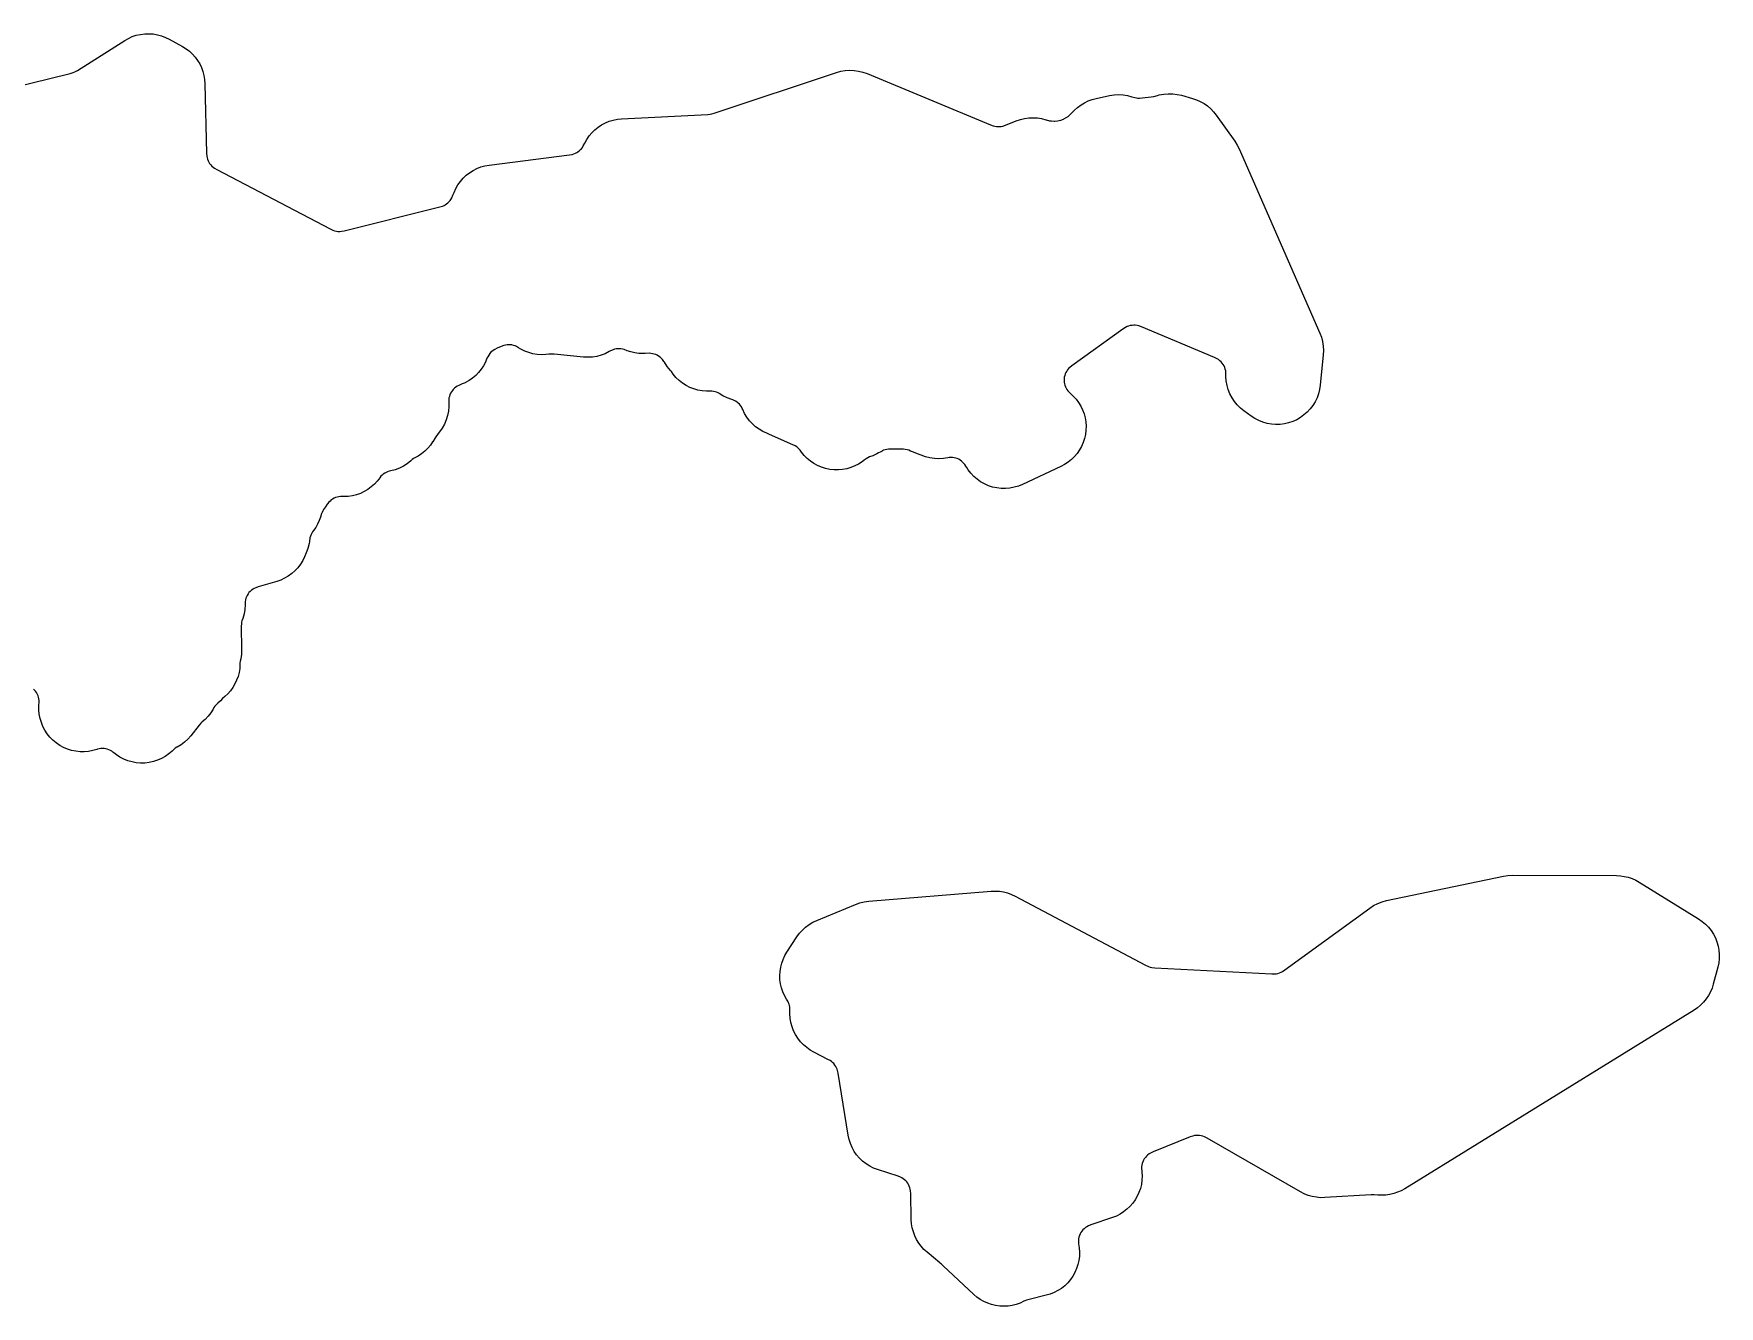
# Model space of a CAD drawing. Header units: metres. Extents: x 0 to 400, y 0 to 202.
# Drawn here: x 218.14 to 243.2, y 69.72 to 88.65 of the extents above; entities that cross this region are included whole.
import ezdxf

# ---------------------------------------------------------------- set-up
doc = ezdxf.new("R2010")
doc.units = ezdxf.units.M

msp = doc.modelspace()

# ---------------------------------------------------------------- linework, layer by layer
msp.add_lwpolyline([(216.923, 87.6216), (218.685, 88.0536), (218.729, 88.0666), (218.753, 88.0776), (218.791, 88.0986), (219.494, 88.5446), (219.549, 88.5756), (219.606, 88.6016), (219.666, 88.6216), (219.728, 88.6356), (219.791, 88.6436), (219.854, 88.6456), (219.917, 88.6416), (219.979, 88.6306), (220.04, 88.6146), (220.099, 88.5916), (220.156, 88.5636), (220.354, 88.4536), (220.406, 88.4216), (220.455, 88.3846), (220.5, 88.3436), (220.541, 88.2976), (220.577, 88.2486), (220.609, 88.1966), (220.635, 88.1406), (220.657, 88.0836), (220.672, 88.0246), (220.682, 87.9636), (220.687, 87.9026), (220.711, 86.8696), (220.715, 86.8266), (220.719, 86.8006), (220.725, 86.7806), (220.734, 86.7556), (220.745, 86.7336), (220.756, 86.7146), (220.772, 86.6946), (220.788, 86.6766), (220.807, 86.6606), (220.827, 86.6466), (220.861, 86.6266), (222.549, 85.7416), (222.587, 85.7236), (222.614, 85.7146), (222.64, 85.7086), (222.662, 85.7066), (222.69, 85.7056), (222.717, 85.7086), (222.758, 85.7166), (224.178, 86.0706), (224.218, 86.0826), (224.241, 86.0916), (224.26, 86.1016), (224.28, 86.1146), (224.298, 86.1296), (224.318, 86.1486), (224.332, 86.1656), (224.344, 86.1826), (224.358, 86.2066), (224.374, 86.2436), (224.391, 86.2856), (224.417, 86.3426), (224.448, 86.3976), (224.484, 86.4486), (224.526, 86.4966), (224.571, 86.5396), (224.621, 86.5786), (224.674, 86.6116), (224.73, 86.6406), (224.789, 86.6636), (224.849, 86.6806), (224.911, 86.6916), (226.108, 86.8456), (226.145, 86.8516), (226.169, 86.8586), (226.194, 86.8676), (226.216, 86.8786), (226.233, 86.8896), (226.252, 86.9036), (226.272, 86.9226), (226.285, 86.9356), (226.298, 86.9536), (226.312, 86.9766), (226.333, 87.0186), (226.363, 87.0736), (226.399, 87.1256), (226.439, 87.1736), (226.483, 87.2166), (226.532, 87.2566), (226.584, 87.2906), (226.64, 87.3196), (226.698, 87.3436), (226.757, 87.3616), (226.819, 87.3736), (226.881, 87.3796), (228.162, 87.4446), (228.199, 87.4486), (228.221, 87.4526), (228.258, 87.4636), (230.078, 88.0696), (230.142, 88.0876), (230.207, 88.0986), (230.274, 88.1026), (230.34, 88.1006), (230.405, 88.0906), (230.47, 88.0746), (230.532, 88.0526), (232.367, 87.2886), (232.406, 87.2746), (232.431, 87.2686), (232.453, 87.2646), (232.48, 87.2636), (232.503, 87.2636), (232.526, 87.2676), (232.551, 87.2726), (232.587, 87.2856), (232.75, 87.3506), (232.81, 87.3716), (232.872, 87.3856), (232.936, 87.3946), (232.999, 87.3966), (233.063, 87.3926), (233.126, 87.3826), (233.187, 87.3656), (233.194, 87.3636), (233.241, 87.3516), (233.271, 87.3476), (233.315, 87.3456), (233.321, 87.3456), (233.363, 87.3496), (233.388, 87.3536), (233.412, 87.3606), (233.451, 87.3766), (233.456, 87.3796), (233.499, 87.4026), (233.519, 87.4166), (233.551, 87.4456), (233.617, 87.5096), (233.662, 87.5506), (233.712, 87.5876), (233.764, 87.6186), (233.82, 87.6456), (233.877, 87.6666), (233.936, 87.6826), (234.137, 87.7256), (234.204, 87.7356), (234.271, 87.7396), (234.338, 87.7366), (234.405, 87.7256), (234.47, 87.7086), (234.513, 87.6956), (234.536, 87.6906), (234.558, 87.6876), (234.58, 87.6876), (234.619, 87.6896), (234.755, 87.7056), (234.795, 87.7116), (234.847, 87.7266), (234.876, 87.7346), (234.942, 87.7476), (235.008, 87.7536), (235.075, 87.7516), (235.141, 87.7436), (235.206, 87.7296), (235.369, 87.6836), (235.429, 87.6636), (235.486, 87.6376), (235.541, 87.6066), (235.592, 87.5706), (235.64, 87.5296), (235.683, 87.4836), (235.722, 87.4346), (235.997, 87.0466), (236.032, 86.9906), (236.061, 86.9316), (237.262, 84.1926), (237.286, 84.1306), (237.303, 84.0666), (237.313, 84.0006), (237.317, 83.9346), (237.314, 83.8686), (237.269, 83.4186), (237.259, 83.3546), (237.243, 83.2916), (237.221, 83.2306), (237.193, 83.1726), (237.159, 83.1176), (237.12, 83.0656), (237.076, 83.0186), (237.027, 82.9756), (236.975, 82.9376), (236.919, 82.9056), (236.86, 82.8786), (236.798, 82.8586), (236.735, 82.8446), (236.671, 82.8366), (236.606, 82.8346), (236.542, 82.8396), (236.478, 82.8516), (236.416, 82.8686), (236.355, 82.8926), (236.298, 82.9226), (236.244, 82.9576), (236.135, 83.0366), (236.083, 83.0786), (236.036, 83.1256), (235.994, 83.1766), (235.957, 83.2316), (235.926, 83.2906), (235.902, 83.3526), (235.884, 83.4156), (235.872, 83.4816), (235.867, 83.5476), (235.866, 83.6076), (235.863, 83.6326), (235.857, 83.6596), (235.849, 83.6836), (235.839, 83.7056), (235.827, 83.7266), (235.811, 83.7486), (235.796, 83.7666), (235.777, 83.7826), (235.755, 83.8006), (235.734, 83.8126), (235.697, 83.8306), (234.612, 84.2856), (234.572, 84.2996), (234.546, 84.3056), (234.519, 84.3096), (234.495, 84.3106), (234.471, 84.3086), (234.444, 84.3046), (234.418, 84.2976), (234.397, 84.2896), (234.374, 84.2776), (234.336, 84.2536), (233.577, 83.7076), (233.546, 83.6826), (233.527, 83.6656), (233.512, 83.6476), (233.499, 83.6276), (233.486, 83.6056), (233.477, 83.5866), (233.469, 83.5616), (233.463, 83.5366), (233.461, 83.5136), (233.46, 83.4916), (233.462, 83.4656), (233.466, 83.4396), (233.471, 83.4196), (233.48, 83.3956), (233.49, 83.3736), (233.501, 83.3556), (233.516, 83.3356), (233.535, 83.3156), (233.577, 83.2756), (233.596, 83.2576), (233.597, 83.2566), (233.639, 83.2106), (233.676, 83.1606), (233.708, 83.1076), (233.735, 83.0516), (233.757, 82.9936), (233.773, 82.9336), (233.783, 82.8726), (233.787, 82.8106), (233.785, 82.7476), (233.777, 82.6866), (233.764, 82.6256), (233.744, 82.5666), (233.719, 82.5096), (233.689, 82.4556), (233.653, 82.4046), (233.613, 82.3576), (233.569, 82.3136), (233.52, 82.2746), (233.468, 82.2406), (233.414, 82.2116), (232.841, 81.9436), (232.781, 81.9196), (232.718, 81.9006), (232.655, 81.8886), (232.59, 81.8826), (232.525, 81.8836), (232.461, 81.8916), (232.397, 81.9046), (232.336, 81.9246), (232.276, 81.9506), (232.22, 81.9826), (232.167, 82.0196), (232.118, 82.0626), (232.073, 82.1096), (232.034, 82.1606), (232.013, 82.1946), (232.012, 82.1966), (232, 82.2156), (231.986, 82.2376), (231.97, 82.2566), (231.952, 82.2756), (231.937, 82.2896), (231.917, 82.3036), (231.894, 82.3166), (231.871, 82.3266), (231.849, 82.3346), (231.825, 82.3396), (231.803, 82.3436), (231.78, 82.3436), (231.754, 82.3426), (231.733, 82.3396), (231.699, 82.3336), (231.666, 82.3286), (231.599, 82.3246), (231.532, 82.3276), (231.465, 82.3376), (231.4, 82.3536), (231.337, 82.3766), (231.308, 82.3896), (231.269, 82.4016), (231.206, 82.4256), (231.178, 82.4396), (231.15, 82.4516), (231.126, 82.4586), (231.097, 82.4646), (231.074, 82.4676), (231.02, 82.4676), (230.988, 82.4666), (230.957, 82.4676), (230.923, 82.4676), (230.876, 82.4696), (230.851, 82.4686), (230.825, 82.4646), (230.799, 82.4586), (230.777, 82.4506), (230.756, 82.4406), (230.754, 82.4396), (230.726, 82.4246), (230.703, 82.4116), (230.7, 82.4106), (230.677, 82.3976), (230.619, 82.3696), (230.569, 82.3516), (230.54, 82.3386), (230.517, 82.3256), (230.488, 82.3046), (230.458, 82.2816), (230.405, 82.2466), (230.349, 82.2176), (230.29, 82.1936), (230.229, 82.1766), (230.167, 82.1646), (230.104, 82.1586), (230.04, 82.1596), (229.977, 82.1666), (229.915, 82.1796), (229.855, 82.1986), (229.796, 82.2236), (229.741, 82.2536), (229.688, 82.2896), (229.64, 82.3306), (229.595, 82.3756), (229.555, 82.4246), (229.536, 82.4516), (229.518, 82.4726), (229.503, 82.4866), (229.485, 82.5006), (229.463, 82.5146), (229.427, 82.5326), (229.081, 82.6876), (229.041, 82.7036), (228.982, 82.7296), (228.927, 82.7626), (228.874, 82.8006), (228.826, 82.8436), (228.782, 82.8906), (228.743, 82.9426), (228.71, 82.9976), (228.682, 83.0566), (228.675, 83.0726), (228.663, 83.0946), (228.649, 83.1166), (228.633, 83.1356), (228.615, 83.1536), (228.598, 83.1676), (228.576, 83.1816), (228.555, 83.1936), (228.537, 83.2006), (228.52, 83.2056), (228.452, 83.2296), (228.387, 83.2616), (228.331, 83.2976), (228.326, 83.3006), (228.318, 83.3046), (228.294, 83.3146), (228.271, 83.3216), (228.249, 83.3266), (228.223, 83.3286), (228.184, 83.3296), (228.143, 83.3286), (228.08, 83.3336), (228.017, 83.3456), (227.956, 83.3626), (227.896, 83.3866), (227.84, 83.4156), (227.786, 83.4506), (227.736, 83.4896), (227.69, 83.5346), (227.649, 83.5826), (227.623, 83.6206), (227.609, 83.6386), (227.608, 83.6396), (227.559, 83.6976), (227.517, 83.7596), (227.512, 83.7686), (227.509, 83.7726), (227.488, 83.8016), (227.473, 83.8176), (227.454, 83.8356), (227.43, 83.8526), (227.412, 83.8636), (227.391, 83.8736), (227.364, 83.8826), (227.343, 83.8876), (227.316, 83.8916), (227.289, 83.8926), (227.234, 83.8896), (227.197, 83.8886), (227.196, 83.8886), (227.137, 83.8916), (227.078, 83.8996), (227.02, 83.9126), (226.964, 83.9316), (226.921, 83.9476), (226.898, 83.9546), (226.871, 83.9586), (226.846, 83.9606), (226.825, 83.9606), (226.801, 83.9576), (226.778, 83.9526), (226.755, 83.9446), (226.716, 83.9276), (226.698, 83.9176), (226.639, 83.8876), (226.577, 83.8646), (226.513, 83.8476), (226.448, 83.8376), (226.382, 83.8336), (226.316, 83.8366), (225.881, 83.8796), (225.835, 83.8816), (225.799, 83.8796), (225.753, 83.8736), (225.689, 83.8716), (225.625, 83.8766), (225.562, 83.8866), (225.5, 83.9036), (225.441, 83.9266), (225.383, 83.9556), (225.35, 83.9766), (225.321, 83.9926), (225.299, 84.0026), (225.273, 84.0106), (225.251, 84.0166), (225.228, 84.0186), (225.201, 84.0196), (225.178, 84.0186), (225.157, 84.0146), (225.131, 84.0076), (225.092, 83.9936), (225.032, 83.9676), (224.996, 83.9496), (224.972, 83.9346), (224.952, 83.9196), (224.934, 83.9026), (224.921, 83.8886), (224.905, 83.8666), (224.891, 83.8416), (224.88, 83.8206), (224.88, 83.8196), (224.857, 83.7626), (224.828, 83.7076), (224.794, 83.6556), (224.755, 83.6076), (224.712, 83.5636), (224.665, 83.5236), (224.614, 83.4886), (224.56, 83.4576), (224.556, 83.4556), (224.513, 83.4366), (224.461, 83.4146), (224.437, 83.4026), (224.415, 83.3886), (224.397, 83.3736), (224.379, 83.3566), (224.365, 83.3396), (224.352, 83.3216), (224.339, 83.2986), (224.329, 83.2776), (224.321, 83.2516), (224.315, 83.2286), (224.313, 83.2056), (224.312, 83.1816), (224.313, 83.1666), (224.313, 83.0996), (224.307, 83.0326), (224.294, 82.9666), (224.274, 82.9016), (224.248, 82.8396), (224.215, 82.7806), (224.176, 82.7256), (224.156, 82.7006), (224.11, 82.6356), (224.073, 82.5786), (224.071, 82.5746), (224.07, 82.5746), (224.038, 82.5276), (223.999, 82.4806), (223.955, 82.4376), (223.907, 82.3986), (223.856, 82.3646), (223.818, 82.3446), (223.788, 82.3266), (223.769, 82.3136), (223.747, 82.2936), (223.695, 82.2516), (223.638, 82.2156), (223.579, 82.1856), (223.517, 82.1616), (223.452, 82.1446), (223.425, 82.1396), (223.402, 82.1316), (223.381, 82.1226), (223.36, 82.1106), (223.337, 82.0946), (223.319, 82.0796), (223.304, 82.0646), (223.287, 82.0436), (223.285, 82.0416), (223.271, 82.0236), (223.249, 81.9936), (223.206, 81.9476), (223.159, 81.9056), (223.109, 81.8686), (223.055, 81.8376), (222.998, 81.8106), (222.939, 81.7896), (222.878, 81.7746), (222.816, 81.7656), (222.753, 81.7626), (222.702, 81.7626), (222.679, 81.7596), (222.652, 81.7546), (222.63, 81.7476), (222.606, 81.7376), (222.585, 81.7256), (222.565, 81.7116), (222.546, 81.6956), (222.529, 81.6776), (222.51, 81.6546), (222.506, 81.6486), (222.478, 81.6116), (222.463, 81.5906), (222.448, 81.5696), (222.438, 81.5516), (222.427, 81.5276), (222.422, 81.5136), (222.421, 81.5116), (222.407, 81.4586), (222.387, 81.4046), (222.362, 81.3516), (222.333, 81.3026), (222.299, 81.2556), (222.285, 81.2376), (222.274, 81.2196), (222.264, 81.1976), (222.254, 81.1726), (222.248, 81.1476), (222.239, 81.0926), (222.235, 81.0626), (222.218, 80.9926), (222.193, 80.9246), (222.168, 80.8666), (222.14, 80.8096), (222.107, 80.7556), (222.068, 80.7046), (222.025, 80.6586), (221.978, 80.6166), (221.926, 80.5796), (221.871, 80.5476), (221.814, 80.5206), (221.754, 80.5006), (221.48, 80.4206), (221.441, 80.4076), (221.42, 80.3976), (221.401, 80.3866), (221.38, 80.3706), (221.358, 80.3516), (221.341, 80.3336), (221.329, 80.3176), (221.315, 80.2936), (221.304, 80.2716), (221.296, 80.2496), (221.29, 80.2256), (221.286, 80.1996), (221.284, 80.1696), (221.285, 80.1506), (221.28, 80.0836), (221.268, 80.0166), (221.249, 79.9516), (221.236, 79.9146), (221.231, 79.8946), (221.229, 79.8726), (221.227, 79.8306), (221.232, 79.4926), (221.229, 79.4206), (221.218, 79.3496), (221.21, 79.3136), (221.207, 79.2866), (221.207, 79.2656), (221.203, 79.2046), (221.193, 79.1456), (221.178, 79.0876), (221.158, 79.0306), (221.132, 78.9756), (221.102, 78.9236), (221.067, 78.8746), (221.027, 78.8296), (220.983, 78.7876), (220.948, 78.7576), (220.919, 78.7266), (220.88, 78.6886), (220.87, 78.6796), (220.85, 78.6616), (220.835, 78.6436), (220.821, 78.6246), (220.81, 78.6036), (220.775, 78.5476), (220.734, 78.4956), (220.688, 78.4476), (220.647, 78.4126), (220.637, 78.4046), (220.627, 78.3946), (220.601, 78.3646), (220.476, 78.2056), (220.432, 78.1566), (220.384, 78.1116), (220.331, 78.0716), (220.274, 78.0376), (220.27, 78.0356), (220.245, 78.0196), (220.224, 78.0026), (220.199, 77.9786), (220.15, 77.9366), (220.097, 77.8986), (220.041, 77.8676), (219.982, 77.8416), (219.921, 77.8216), (219.858, 77.8076), (219.794, 77.7996), (219.73, 77.7986), (219.665, 77.8046), (219.602, 77.8156), (219.54, 77.8336), (219.48, 77.8576), (219.423, 77.8876), (219.369, 77.9236), (219.331, 77.9536), (219.319, 77.9636), (219.302, 77.9756), (219.281, 77.9876), (219.258, 77.9986), (219.235, 78.0066), (219.214, 78.0126), (219.186, 78.0166), (219.162, 78.0176), (219.137, 78.0166), (219.113, 78.0136), (219.091, 78.0076), (219.08, 78.0036), (219.019, 77.9856), (218.956, 77.9736), (218.893, 77.9686), (218.829, 77.9686), (218.766, 77.9756), (218.704, 77.9886), (218.643, 78.0076), (218.584, 78.0326), (218.528, 78.0626), (218.475, 78.0986), (218.427, 78.1396), (218.382, 78.1846), (218.342, 78.2346), (218.307, 78.2876), (218.278, 78.3446), (218.254, 78.4036), (218.236, 78.4646), (218.224, 78.5266), (218.218, 78.5906), (218.219, 78.6546), (218.222, 78.7076), (218.222, 78.7306), (218.219, 78.7526), (218.212, 78.7786), (218.205, 78.8006), (218.195, 78.8216), (218.18, 78.8476), (218.166, 78.8676), (218.151, 78.8846), (218.135, 78.8996)])
msp.add_lwpolyline([(230.555, 75.7456), (232.377, 75.8946), (232.439, 75.8966), (232.5, 75.8926), (232.56, 75.8836), (232.62, 75.8686), (232.678, 75.8476), (232.733, 75.8216), (234.672, 74.7946), (234.717, 74.7746), (234.739, 74.7666), (234.765, 74.7606), (234.812, 74.7556), (236.551, 74.6656), (236.592, 74.6656), (236.616, 74.6676), (236.639, 74.6726), (236.665, 74.6796), (236.687, 74.6886), (236.709, 74.7006), (236.744, 74.7236), (238.005, 75.6436), (238.063, 75.6816), (238.124, 75.7126), (238.188, 75.7376), (238.255, 75.7546), (239.993, 76.1166), (240.06, 76.1276), (240.127, 76.1306), (241.672, 76.1256), (241.731, 76.1226), (241.79, 76.1146), (241.848, 76.1006), (241.905, 76.0816), (241.959, 76.0576), (242.011, 76.0286), (242.895, 75.4816), (242.947, 75.4456), (242.996, 75.4046), (243.04, 75.3586), (243.08, 75.3096), (243.115, 75.2556), (243.144, 75.1996), (243.167, 75.1406), (243.185, 75.0786), (243.196, 75.0166), (243.202, 74.9526), (243.201, 74.8896), (243.194, 74.8266), (243.18, 74.7636), (243.113, 74.5116), (243.095, 74.4536), (243.071, 74.3976), (243.041, 74.3436), (243.007, 74.2926), (242.968, 74.2446), (242.925, 74.2016), (242.878, 74.1616), (242.828, 74.1276), (238.526, 71.4696), (238.474, 71.4406), (238.419, 71.4166), (238.363, 71.3976), (238.305, 71.3836), (238.246, 71.3756), (238.186, 71.3726), (238.127, 71.3756), (238.07, 71.3806), (238.028, 71.3796), (237.338, 71.3376), (237.275, 71.3366), (237.213, 71.3426), (237.151, 71.3536), (237.09, 71.3716), (237.032, 71.3946), (236.976, 71.4226), (235.587, 72.2226), (235.549, 72.2416), (235.525, 72.2506), (235.499, 72.2576), (235.475, 72.2626), (235.452, 72.2636), (235.427, 72.2626), (235.401, 72.2596), (235.375, 72.2536), (235.336, 72.2396), (234.783, 72.0176), (234.747, 72.0006), (234.727, 71.9886), (234.703, 71.9706), (234.684, 71.9536), (234.669, 71.9366), (234.653, 71.9156), (234.64, 71.8936), (234.63, 71.8716), (234.622, 71.8466), (234.616, 71.8216), (234.613, 71.7956), (234.612, 71.7686), (234.614, 71.7366), (234.617, 71.7206), (234.62, 71.6576), (234.617, 71.5956), (234.609, 71.5346), (234.594, 71.4736), (234.574, 71.4146), (234.548, 71.3586), (234.517, 71.3046), (234.481, 71.2536), (234.44, 71.2066), (234.395, 71.1636), (234.346, 71.1256), (234.294, 71.0926), (234.239, 71.0636), (234.181, 71.0416), (233.858, 70.9316), (233.821, 70.9166), (233.799, 70.9056), (233.779, 70.8926), (233.758, 70.8756), (233.739, 70.8566), (233.725, 70.8396), (233.71, 70.8176), (233.699, 70.7976), (233.69, 70.7746), (233.681, 70.7476), (233.676, 70.7246), (233.674, 70.7016), (233.674, 70.6746), (233.676, 70.6556), (233.677, 70.6516), (233.687, 70.5896), (233.691, 70.5276), (233.689, 70.4646), (233.681, 70.4026), (233.667, 70.3416), (233.647, 70.2816), (233.622, 70.2246), (233.591, 70.1706), (233.555, 70.1186), (233.515, 70.0716), (233.47, 70.0276), (233.421, 69.9886), (233.368, 69.9546), (233.312, 69.9266), (233.254, 69.9026), (233.194, 69.8856), (232.94, 69.8246), (232.902, 69.8136), (232.878, 69.8036), (232.862, 69.7956), (232.806, 69.7696), (232.748, 69.7486), (232.688, 69.7336), (232.627, 69.7246), (232.566, 69.7216), (232.504, 69.7246), (232.443, 69.7326), (232.383, 69.7466), (232.325, 69.7666), (232.268, 69.7916), (232.215, 69.8226), (232.164, 69.8576), (232.118, 69.8976), (231.664, 70.3246), (231.638, 70.3466), (231.625, 70.3586), (231.615, 70.3676), (231.423, 70.5266), (231.377, 70.5676), (231.336, 70.6136), (231.299, 70.6626), (231.267, 70.7156), (231.24, 70.7716), (231.219, 70.8286), (231.203, 70.8886), (231.192, 70.9496), (231.188, 71.0116), (231.18, 71.4006), (231.177, 71.4396), (231.173, 71.4626), (231.167, 71.4856), (231.158, 71.5076), (231.147, 71.5316), (231.135, 71.5516), (231.121, 71.5706), (231.105, 71.5876), (231.09, 71.6026), (231.069, 71.6176), (231.046, 71.6316), (231.027, 71.6416), (230.991, 71.6546), (230.688, 71.7536), (230.628, 71.7766), (230.57, 71.8056), (230.516, 71.8396), (230.465, 71.8796), (230.418, 71.9246), (230.376, 71.9726), (230.34, 72.0256), (230.308, 72.0826), (230.283, 72.1416), (230.263, 72.2026), (230.249, 72.2656), (230.099, 73.1896), (230.092, 73.2286), (230.085, 73.2496), (230.077, 73.2696), (230.066, 73.2896), (230.053, 73.3096), (230.037, 73.3296), (230.019, 73.3476), (230.001, 73.3626), (229.983, 73.3756), (229.95, 73.3936), (229.741, 73.4986), (229.685, 73.5306), (229.633, 73.5676), (229.584, 73.6096), (229.54, 73.6566), (229.501, 73.7076), (229.467, 73.7616), (229.439, 73.8196), (229.416, 73.8796), (229.399, 73.9416), (229.389, 74.0056), (229.385, 74.0696), (229.384, 74.1296), (229.382, 74.1676), (229.377, 74.1926), (229.371, 74.2166), (229.363, 74.2366), (229.352, 74.2596), (229.334, 74.2886), (229.303, 74.3416), (229.278, 74.3986), (229.259, 74.4566), (229.245, 74.5166), (229.236, 74.5776), (229.234, 74.6396), (229.238, 74.7016), (229.247, 74.7626), (229.262, 74.8216), (229.283, 74.8806), (229.309, 74.9356), (229.34, 74.9896), (229.489, 75.2166), (229.527, 75.2686), (229.57, 75.3166), (229.618, 75.3596), (229.67, 75.3986), (229.725, 75.4316), (229.783, 75.4596), (230.36, 75.6986), (230.423, 75.7206), (230.489, 75.7366), (230.555, 75.7456)], close=True)

doc.saveas('drawing.dxf')
